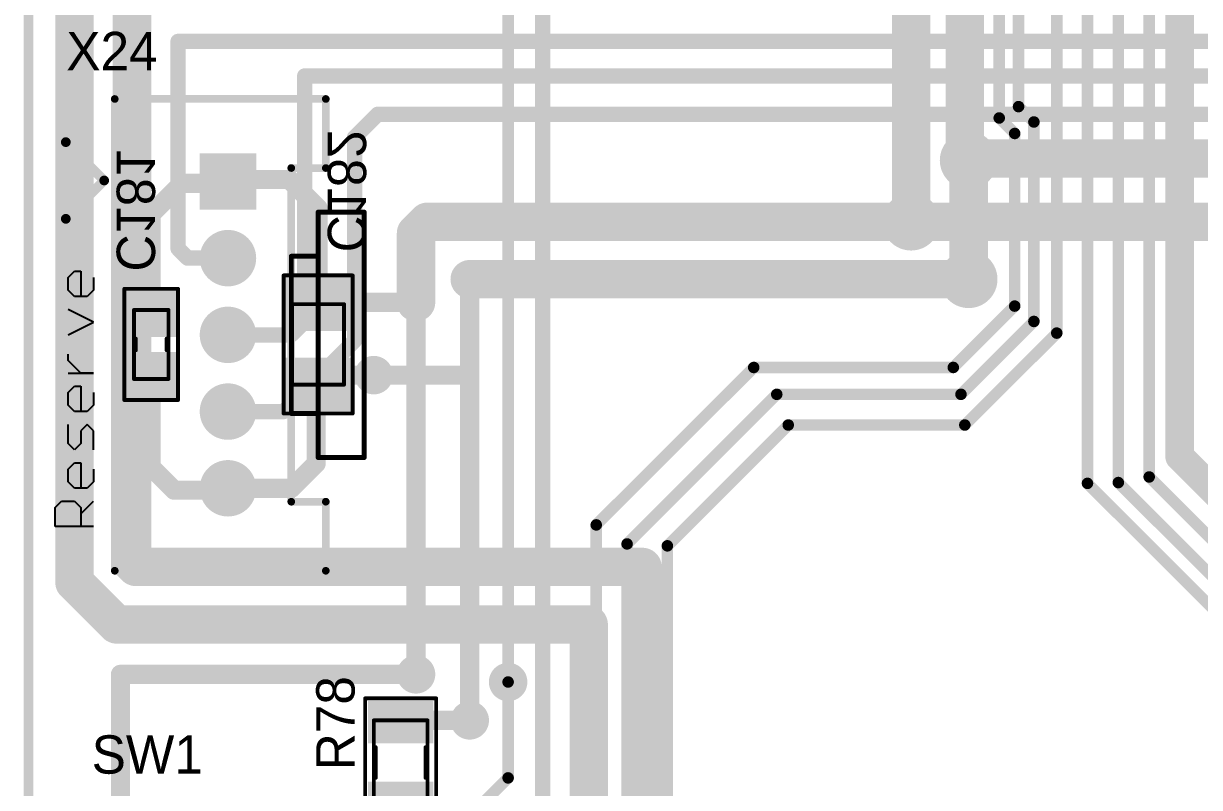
# Model space of a CAD drawing. Header units: millimetres. Extents: x 29 to 180, y 30 to 200.
# Drawn here: x 29.87 to 60.51, y 109.85 to 129.77 of the extents above; entities that cross this region are included whole.
import ezdxf

# ---------------------------------------------------------------- set-up
doc = ezdxf.new("R2010")
doc.units = ezdxf.units.MM
for name, color, linetype in [('BottomLayer', 5, 'Continuous'), ('BottomOverlay', 54, 'Continuous'), ('BottomPaste', 16, 'Continuous'), ('BottomSolder', 6, 'Continuous'), ('Mechanical1', 6, 'Continuous'), ('Mechanical13', 56, 'Continuous'), ('Mechanical15', 56, 'Continuous'), ('MultiLayer', 9, 'Continuous'), ('PadHoleLayer', 156, 'Continuous'), ('TopLayer', 1, 'Continuous'), ('TopOverlay', 2, 'Continuous'), ('TopPaste', 8, 'Continuous'), ('TopSolder', 216, 'Continuous'), ('ViaHoleLayer', 16, 'Continuous')]:
    doc.layers.add(name, color=color, linetype=linetype)

# ---------------------------------------------------------------- blocks, each defined once
blk = doc.blocks.new('SMD_C_0603_B_371')
at = {"layer": 'BottomLayer'}
for points in [[(-1.29999994, 0.5499989), (-1.29999994, -0.5499989), (-0.30000194, 0.5499989), (-0.30000194, -0.5499989)], [(0.2999994, 0.5499989), (0.2999994, -0.5499989), (1.2999974, 0.5499989), (1.2999974, -0.5499989)]]:
    blk.add_solid(points, dxfattribs=at)
at = {"layer": 'BottomOverlay', "const_width": 0.0999998}
for points in [[(-1.44999964, -0.7000011399999999), (-1.44999964, 0.7000011399999999)], [(1.44999964, 0.7000011399999999), (-1.44999964, 0.7000011399999999)], [(1.44999964, -0.7000011399999999), (1.44999964, 0.7000011399999999)], [(0.1499997, 0.40000174), (-0.1499997, 0.40000174)], [(0.1499997, -0.3999992), (-0.1499997, -0.3999992)], [(1.44999964, -0.7000011399999999), (-1.44999964, -0.7000011399999999)]]:
    blk.add_lwpolyline(points, dxfattribs=at)
at = {"layer": 'BottomOverlay', "const_width": 0.0499999}
for points in [[(-1.47499832, 0.7000011399999999, 1), (-1.42500096, 0.7000011399999999, 1)], [(-1.47499832, 0.7000011399999999, 1), (-1.42500096, 0.7000011399999999, 1)], [(1.42500096, 0.7000011399999999, 1), (1.47499832, 0.7000011399999999, 1)], [(1.42500096, 0.7000011399999999, 1), (1.47499832, 0.7000011399999999, 1)], [(-0.17499838, 0.40000174, 1), (-0.12500102, 0.40000174, 1)], [(0.12500102, 0.40000174, 1), (0.17499838, 0.40000174, 1)], [(-0.17499838, -0.3999992, 1), (-0.12500102, -0.3999992, 1)], [(0.12500102, -0.3999992, 1), (0.17499838, -0.3999992, 1)], [(-1.47499832, -0.7000011399999999, 1), (-1.42500096, -0.7000011399999999, 1)], [(-1.47499832, -0.7000011399999999, 1), (-1.42500096, -0.7000011399999999, 1)], [(1.42500096, -0.7000011399999999, 1), (1.47499832, -0.7000011399999999, 1)], [(1.42500096, -0.7000011399999999, 1), (1.47499832, -0.7000011399999999, 1)]]:
    blk.add_lwpolyline(points, format="xyb", close=True, dxfattribs=at)
at = {"layer": 'BottomPaste'}
for points in [[(-1.29999994, 0.5499989), (-1.29999994, -0.5499989), (-0.30000194, 0.5499989), (-0.30000194, -0.5499989)], [(0.2999994, 0.5499989), (0.2999994, -0.5499989), (1.2999974, 0.5499989), (1.2999974, -0.5499989)]]:
    blk.add_solid(points, dxfattribs=at)
at = {"layer": 'BottomSolder'}
for points in [[(-1.40159994, 0.6515989), (-1.40159994, -0.6515989), (-0.19840194, 0.6515989), (-0.19840194, -0.6515989)], [(0.1983994, 0.6515989), (0.1983994, -0.6515989), (1.4015974, 0.6515989), (1.4015974, -0.6515989)]]:
    blk.add_solid(points, dxfattribs=at)
at = {"layer": 'Mechanical13', "const_width": 0.0999998}
for points in [[(-0.90000074, -0.4499991), (-0.90000074, 0.45000164)], [(0.8999982, 0.45000164), (-0.90000074, 0.45000164)], [(0.8999982, -0.4499991), (0.8999982, 0.45000164)], [(0.8999982, -0.4499991), (-0.90000074, -0.4499991)]]:
    blk.add_lwpolyline(points, dxfattribs=at)
at = {"layer": 'Mechanical13', "const_width": 0.0499999}
for points in [[(-0.9249994199999999, 0.45000164, 1), (-0.8750020599999999, 0.45000164, 1)], [(-0.9249994199999999, 0.45000164, 1), (-0.8750020599999999, 0.45000164, 1)], [(0.8749995199999999, 0.45000164, 1), (0.9249968799999999, 0.45000164, 1)], [(0.8749995199999999, 0.45000164, 1), (0.9249968799999999, 0.45000164, 1)], [(-0.9249994199999999, -0.4499991, 1), (-0.8750020599999999, -0.4499991, 1)], [(-0.9249994199999999, -0.4499991, 1), (-0.8750020599999999, -0.4499991, 1)], [(0.8749995199999999, -0.4499991, 1), (0.9249968799999999, -0.4499991, 1)], [(0.8749995199999999, -0.4499991, 1), (0.9249968799999999, -0.4499991, 1)]]:
    blk.add_lwpolyline(points, format="xyb", close=True, dxfattribs=at)
at = {"layer": 'Mechanical15', "const_width": 0.0499999}
for points in [[(-1.47500086, -0.7000011399999999), (-1.47500086, 0.7000011399999999)], [(1.44999964, 0.7000011399999999), (-1.47500086, 0.7000011399999999)], [(1.44999964, -0.7000011399999999), (1.44999964, 0.7000011399999999)], [(1.44999964, -0.7000011399999999), (-1.47500086, -0.7000011399999999)]]:
    blk.add_lwpolyline(points, dxfattribs=at)
at = {"layer": 'Mechanical15', "const_width": 0.02499868}
for points in [[(-1.4875002, 0.7000011399999999, 1), (-1.46250152, 0.7000011399999999, 1)], [(-1.4875002, 0.7000011399999999, 1), (-1.46250152, 0.7000011399999999, 1)], [(1.4375003, 0.7000011399999999, 1), (1.46249898, 0.7000011399999999, 1)], [(1.4375003, 0.7000011399999999, 1), (1.46249898, 0.7000011399999999, 1)], [(-1.4875002, -0.7000011399999999, 1), (-1.46250152, -0.7000011399999999, 1)], [(-1.4875002, -0.7000011399999999, 1), (-1.46250152, -0.7000011399999999, 1)], [(1.4375003, -0.7000011399999999, 1), (1.46249898, -0.7000011399999999, 1)], [(1.4375003, -0.7000011399999999, 1), (1.46249898, -0.7000011399999999, 1)]]:
    blk.add_lwpolyline(points, format="xyb", close=True, dxfattribs=at)
blk = doc.blocks.new('SMD_C_0805_B_372')
at = {"layer": 'BottomLayer'}
for points in [[(-1.64999924, 0.7499985), (-1.64999924, -0.7499985), (-0.45000164, 0.7499985), (-0.45000164, -0.7499985)], [(0.45000164, 0.7499985), (0.45000164, -0.7499985), (1.64999924, 0.7499985), (1.64999924, -0.7499985)]]:
    blk.add_solid(points, dxfattribs=at)
at = {"layer": 'BottomOverlay', "const_width": 0.0999998}
for points in [[(-1.79999894, -0.90000074), (-1.79999894, 0.90000074)], [(1.79999894, 0.90000074), (-1.79999894, 0.90000074)], [(1.79999894, -0.90000074), (1.79999894, 0.90000074)], [(0.3499993, 0.67499992), (-0.3499993, 0.67499992)], [(1.79999894, -0.90000074), (-1.79999894, -0.90000074)], [(0.3499993, -0.67499992), (-0.3499993, -0.67499992)]]:
    blk.add_lwpolyline(points, dxfattribs=at)
at = {"layer": 'BottomOverlay', "const_width": 0.0499999}
for points in [[(-1.82499762, 0.90000074, 1), (-1.77500026, 0.90000074, 1)], [(-1.82499762, 0.90000074, 1), (-1.77500026, 0.90000074, 1)], [(1.77500026, 0.90000074, 1), (1.82499762, 0.90000074, 1)], [(1.77500026, 0.90000074, 1), (1.82499762, 0.90000074, 1)], [(-0.37499798, 0.67499992, 1), (-0.32500062, 0.67499992, 1)], [(0.32500062, 0.67499992, 1), (0.37499798, 0.67499992, 1)], [(-1.82499762, -0.90000074, 1), (-1.77500026, -0.90000074, 1)], [(-1.82499762, -0.90000074, 1), (-1.77500026, -0.90000074, 1)], [(-0.37499798, -0.67499992, 1), (-0.32500062, -0.67499992, 1)], [(0.32500062, -0.67499992, 1), (0.37499798, -0.67499992, 1)], [(1.77500026, -0.90000074, 1), (1.82499762, -0.90000074, 1)], [(1.77500026, -0.90000074, 1), (1.82499762, -0.90000074, 1)]]:
    blk.add_lwpolyline(points, format="xyb", close=True, dxfattribs=at)
at = {"layer": 'BottomPaste'}
for points in [[(-1.64999924, 0.7499985), (-1.64999924, -0.7499985), (-0.45000164, 0.7499985), (-0.45000164, -0.7499985)], [(0.45000164, 0.7499985), (0.45000164, -0.7499985), (1.64999924, 0.7499985), (1.64999924, -0.7499985)]]:
    blk.add_solid(points, dxfattribs=at)
at = {"layer": 'BottomSolder'}
for points in [[(-1.75159924, 0.8515984999999999), (-1.75159924, -0.8515984999999999), (-0.34840164, 0.8515984999999999), (-0.34840164, -0.8515984999999999)], [(0.34840164, 0.8515984999999999), (0.34840164, -0.8515984999999999), (1.75159924, 0.8515984999999999), (1.75159924, -0.8515984999999999)]]:
    blk.add_solid(points, dxfattribs=at)
at = {"layer": 'Mechanical13', "const_width": 0.0999998}
for points in [[(1.05000044, 0.67499992), (-1.05000044, 0.67499992)], [(-1.05000044, -0.67499992), (-1.05000044, 0.67499992)], [(1.05000044, -0.67499992), (1.05000044, 0.67499992)], [(1.05000044, -0.67499992), (-1.05000044, -0.67499992)]]:
    blk.add_lwpolyline(points, dxfattribs=at)
at = {"layer": 'Mechanical13', "const_width": 0.0499999}
for points in [[(-1.07499912, 0.67499992, 1), (-1.02500176, 0.67499992, 1)], [(-1.07499912, 0.67499992, 1), (-1.02500176, 0.67499992, 1)], [(1.02500176, 0.67499992, 1), (1.07499912, 0.67499992, 1)], [(1.02500176, 0.67499992, 1), (1.07499912, 0.67499992, 1)], [(-1.07499912, -0.67499992, 1), (-1.02500176, -0.67499992, 1)], [(-1.07499912, -0.67499992, 1), (-1.02500176, -0.67499992, 1)], [(1.02500176, -0.67499992, 1), (1.07499912, -0.67499992, 1)], [(1.02500176, -0.67499992, 1), (1.07499912, -0.67499992, 1)]]:
    blk.add_lwpolyline(points, format="xyb", close=True, dxfattribs=at)
at = {"layer": 'Mechanical15', "const_width": 0.0499999}
for points in [[(1.82500016, 0.90000074), (-1.79999894, 0.90000074)], [(-1.79999894, -0.90000074), (-1.79999894, 0.90000074)], [(1.82500016, -0.90000074), (1.82500016, 0.90000074)], [(1.82500016, -0.90000074), (-1.79999894, -0.90000074)]]:
    blk.add_lwpolyline(points, dxfattribs=at)
at = {"layer": 'Mechanical15', "const_width": 0.02499868}
for points in [[(-1.81249828, 0.90000074, 1), (-1.7874996, 0.90000074, 1)], [(-1.81249828, 0.90000074, 1), (-1.7874996, 0.90000074, 1)], [(1.81250082, 0.90000074, 1), (1.8374995, 0.90000074, 1)], [(1.81250082, 0.90000074, 1), (1.8374995, 0.90000074, 1)], [(-1.81249828, -0.90000074, 1), (-1.7874996, -0.90000074, 1)], [(-1.81249828, -0.90000074, 1), (-1.7874996, -0.90000074, 1)], [(1.81250082, -0.90000074, 1), (1.8374995, -0.90000074, 1)], [(1.81250082, -0.90000074, 1), (1.8374995, -0.90000074, 1)]]:
    blk.add_lwpolyline(points, format="xyb", close=True, dxfattribs=at)
blk = doc.blocks.new('SMD_R_0805_487')
at = {"layer": 'Mechanical13', "const_width": 0.0999998}
for points in [[(1.10000034, 0.7000011399999999), (-1.10000034, 0.7000011399999999)], [(-1.10000034, -0.6999985999999999), (-1.10000034, 0.7000011399999999)], [(1.10000034, -0.6999985999999999), (1.10000034, 0.7000011399999999)], [(1.10000034, -0.6999985999999999), (-1.10000034, -0.6999985999999999)]]:
    blk.add_lwpolyline(points, dxfattribs=at)
at = {"layer": 'Mechanical13', "const_width": 0.0499999}
for points in [[(-1.12499902, 0.7000011399999999, 1), (-1.07500166, 0.7000011399999999, 1)], [(-1.12499902, 0.7000011399999999, 1), (-1.07500166, 0.7000011399999999, 1)], [(1.07500166, 0.7000011399999999, 1), (1.12499902, 0.7000011399999999, 1)], [(1.07500166, 0.7000011399999999, 1), (1.12499902, 0.7000011399999999, 1)], [(-1.12499902, -0.6999985999999999, 1), (-1.07500166, -0.6999985999999999, 1)], [(-1.12499902, -0.6999985999999999, 1), (-1.07500166, -0.6999985999999999, 1)], [(1.07500166, -0.6999985999999999, 1), (1.12499902, -0.6999985999999999, 1)], [(1.07500166, -0.6999985999999999, 1), (1.12499902, -0.6999985999999999, 1)]]:
    blk.add_lwpolyline(points, format="xyb", close=True, dxfattribs=at)
at = {"layer": 'Mechanical15', "const_width": 0.0499999}
for points in [[(1.67500046, 0.9249994199999999), (-1.67500046, 0.9249994199999999)], [(-1.67500046, -0.9249994199999999), (-1.67500046, 0.9249994199999999)], [(1.67500046, -0.9249994199999999), (1.67500046, 0.9249994199999999)], [(1.67500046, -0.9249994199999999), (-1.67500046, -0.9249994199999999)]]:
    blk.add_lwpolyline(points, dxfattribs=at)
at = {"layer": 'Mechanical15', "const_width": 0.02499868}
for points in [[(-1.6874998, 0.9249994199999999, 1), (-1.66250112, 0.9249994199999999, 1)], [(-1.6874998, 0.9249994199999999, 1), (-1.66250112, 0.9249994199999999, 1)], [(1.66250112, 0.9249994199999999, 1), (1.6874998, 0.9249994199999999, 1)], [(1.66250112, 0.9249994199999999, 1), (1.6874998, 0.9249994199999999, 1)], [(-1.6874998, -0.9249994199999999, 1), (-1.66250112, -0.9249994199999999, 1)], [(-1.6874998, -0.9249994199999999, 1), (-1.66250112, -0.9249994199999999, 1)], [(1.66250112, -0.9249994199999999, 1), (1.6874998, -0.9249994199999999, 1)], [(1.66250112, -0.9249994199999999, 1), (1.6874998, -0.9249994199999999, 1)]]:
    blk.add_lwpolyline(points, format="xyb", close=True, dxfattribs=at)
at = {"layer": 'TopLayer'}
for points in [[(-0.6000013399999999, -0.7499985), (-0.6000013399999999, 0.7499985), (-1.49999954, -0.7499985), (-1.49999954, 0.7499985)], [(1.49999954, -0.7499985), (1.49999954, 0.7499985), (0.6000013399999999, -0.7499985), (0.6000013399999999, 0.7499985)]]:
    blk.add_solid(points, dxfattribs=at)
at = {"layer": 'TopOverlay', "const_width": 0.0999998}
for points in [[(-1.67500046, -0.9249994199999999), (-1.67500046, 0.9249994199999999)], [(1.67500046, 0.9249994199999999), (-1.67500046, 0.9249994199999999)], [(1.67500046, -0.9249994199999999), (1.67500046, 0.9249994199999999)], [(0.3999992, 0.6500012399999999), (-0.3999992, 0.6500012399999999)], [(0.3999992, -0.6499986999999999), (-0.3999992, -0.6499986999999999)], [(1.67500046, -0.9249994199999999), (-1.67500046, -0.9249994199999999)]]:
    blk.add_lwpolyline(points, dxfattribs=at)
at = {"layer": 'TopOverlay', "const_width": 0.0499999}
for points in [[(-1.69999914, 0.9249994199999999, 1), (-1.65000178, 0.9249994199999999, 1)], [(-1.69999914, 0.9249994199999999, 1), (-1.65000178, 0.9249994199999999, 1)], [(1.65000178, 0.9249994199999999, 1), (1.69999914, 0.9249994199999999, 1)], [(1.65000178, 0.9249994199999999, 1), (1.69999914, 0.9249994199999999, 1)], [(-0.42499788, 0.6500012399999999, 1), (-0.37500052, 0.6500012399999999, 1)], [(0.37500052, 0.6500012399999999, 1), (0.42499788, 0.6500012399999999, 1)], [(-0.42499788, -0.6499986999999999, 1), (-0.37500052, -0.6499986999999999, 1)], [(0.37500052, -0.6499986999999999, 1), (0.42499788, -0.6499986999999999, 1)], [(-1.69999914, -0.9249994199999999, 1), (-1.65000178, -0.9249994199999999, 1)], [(-1.69999914, -0.9249994199999999, 1), (-1.65000178, -0.9249994199999999, 1)], [(1.65000178, -0.9249994199999999, 1), (1.69999914, -0.9249994199999999, 1)], [(1.65000178, -0.9249994199999999, 1), (1.69999914, -0.9249994199999999, 1)]]:
    blk.add_lwpolyline(points, format="xyb", close=True, dxfattribs=at)
at = {"layer": 'TopPaste'}
for points in [[(-0.6000013399999999, -0.7499985), (-0.6000013399999999, 0.7499985), (-1.49999954, -0.7499985), (-1.49999954, 0.7499985)], [(1.49999954, -0.7499985), (1.49999954, 0.7499985), (0.6000013399999999, -0.7499985), (0.6000013399999999, 0.7499985)]]:
    blk.add_solid(points, dxfattribs=at)
at = {"layer": 'TopSolder'}
for points in [[(-0.49840134, -0.8515984999999999), (-0.49840134, 0.8515984999999999), (-1.60159954, -0.8515984999999999), (-1.60159954, 0.8515984999999999)], [(1.60159954, -0.8515984999999999), (1.60159954, 0.8515984999999999), (0.49840134, -0.8515984999999999), (0.49840134, 0.8515984999999999)]]:
    blk.add_solid(points, dxfattribs=at)
blk = doc.blocks.new('35362_0550_597')
at = {"layer": 'BottomLayer', "const_width": 0.6095999999999999}
for points in [[(-8.30453, 0, 1), (-7.694929999999999, 0, 1)], [(-6.30470418, 0, 1), (-5.69510418, 0, 1)], [(-4.30445418, 0, 1), (-3.69485418, 0, 1)], [(-2.30462582, 0, 1), (-1.69502582, 0, 1)]]:
    blk.add_lwpolyline(points, format="xyb", close=True, dxfattribs=at)
at = {"layer": 'BottomLayer'}
blk.add_solid([(-0.6095999999999999, -0.6095999999999999), (0.6095999999999999, -0.6095999999999999), (-0.6095999999999999, 0.6095999999999999), (0.6095999999999999, 0.6095999999999999)], dxfattribs=at)
at = {"layer": 'BottomSolder', "const_width": 0.7357516399999999}
for points in [[(-8.36760582, 0, 1), (-7.631854179999999, 0, 1)], [(-6.36778, 0, 1), (-5.63202836, 0, 1)], [(-4.367529999999999, 0, 1), (-3.63177836, 0, 1)], [(-2.36770164, 0, 1), (-1.63195, 0, 1)]]:
    blk.add_lwpolyline(points, format="xyb", close=True, dxfattribs=at)
at = {"layer": 'BottomSolder'}
blk.add_solid([(-0.7357516399999999, -0.7357516399999999), (0.7357516399999999, -0.7357516399999999), (-0.7357516399999999, 0.7357516399999999), (0.7357516399999999, 0.7357516399999999)], dxfattribs=at)
at = {"layer": 'PadHoleLayer', "const_width": 0.4064}
for points in [[(-8.20293, 0, 1), (-7.79653, 0, 1)], [(-6.20310418, 0, 1), (-5.79670418, 0, 1)], [(-4.20285418, 0, 1), (-3.79645418, 0, 1)], [(-2.20302582, 0, 1), (-1.79662582, 0, 1)], [(-0.2032, 0, 1), (0.2032, 0, 1)]]:
    blk.add_lwpolyline(points, format="xyb", close=True, dxfattribs=at)
at = {"layer": 'TopLayer', "const_width": 0.6095999999999999}
for points in [[(-8.30453, 0, 1), (-7.694929999999999, 0, 1)], [(-6.30470418, 0, 1), (-5.69510418, 0, 1)], [(-4.30445418, 0, 1), (-3.69485418, 0, 1)], [(-2.30462582, 0, 1), (-1.69502582, 0, 1)]]:
    blk.add_lwpolyline(points, format="xyb", close=True, dxfattribs=at)
at = {"layer": 'TopLayer'}
blk.add_solid([(-0.6095999999999999, -0.6095999999999999), (0.6095999999999999, -0.6095999999999999), (-0.6095999999999999, 0.6095999999999999), (0.6095999999999999, 0.6095999999999999)], dxfattribs=at)
at = {"layer": 'TopOverlay'}
for points, const_width in [([(-0.9750044, 4.22500044), (1.02499668, 4.22500044)], 0.254), ([(-0.9750044, 4.22500044), (0.02499614, 3.2249999)], 0.254), ([(1.02499668, 4.22500044), (0.02499614, 3.2249999)], 0.254), ([(-10.14984, 2.94978582), (-10.14984, -2.54973582)], 0.19981418), ([(-10.14984, 2.94978582), (2.14968582, 2.94978582)], 0.19981418), ([(2.14968582, 2.94978582), (2.14968582, -2.54973582)], 0.19981418), ([(-8.34982582, -1.64973), (0.34967418, -1.64973)], 0.19981418), ([(-8.34982582, -1.64973), (-8.34982582, -2.54973582)], 0.19981418), ([(-6.049855819999999, -1.64973), (-1.94987418, -1.64973)], 0.127), ([(-6.049855819999999, -1.64973), (-6.049855819999999, -2.34992418)], 0.127), ([(-1.94987418, -1.64973), (-1.94987418, -2.34992418)], 0.127), ([(0.34967418, -1.64973), (0.34967418, -2.54973582)], 0.19981418), ([(-10.14984, -2.54973582), (-8.34982582, -2.54973582)], 0.19981418), ([(-7.19963, -2.34992418), (-7.19963, -3.54965)], 0.127), ([(-7.19963, -2.34992418), (-0.7996758199999999, -2.34992418)], 0.127), ([(-6.049855819999999, -2.34992418), (-1.94987418, -2.34992418)], 0.127), ([(-0.7996758199999999, -2.34992418), (-0.7996758199999999, -3.54965)], 0.127), ([(0.34967418, -2.54973582), (2.14968582, -2.54973582)], 0.19981418), ([(-7.19963, -3.54965), (-0.7996758199999999, -3.54965)], 0.127)]:
    blk.add_lwpolyline(points, dxfattribs=dict(at, const_width=const_width))
for points, const_width in [([(-1.0385044, 4.22500044, 1), (-0.9115044, 4.22500044, 1)], 0.127), ([(-1.0385044, 4.22500044, 1), (-0.9115044, 4.22500044, 1)], 0.127), ([(0.96149668, 4.22500044, 1), (1.08849668, 4.22500044, 1)], 0.127), ([(0.96149668, 4.22500044, 1), (1.08849668, 4.22500044, 1)], 0.127), ([(-0.03850386, 3.2249999, 1), (0.08849614, 3.2249999, 1)], 0.127), ([(-0.03850386, 3.2249999, 1), (0.08849614, 3.2249999, 1)], 0.127), ([(-10.19979418, 2.94978582, 1), (-10.09988582, 2.94978582, 1)], 0.09990581999999999), ([(-10.19979418, 2.94978582, 1), (-10.09988582, 2.94978582, 1)], 0.09990581999999999), ([(2.09973164, 2.94978582, 1), (2.19964, 2.94978582, 1)], 0.09990581999999999), ([(2.09973164, 2.94978582, 1), (2.19964, 2.94978582, 1)], 0.09990581999999999), ([(-8.39978, -1.64973, 1), (-8.29987164, -1.64973, 1)], 0.09990581999999999), ([(-8.39978, -1.64973, 1), (-8.29987164, -1.64973, 1)], 0.09990581999999999), ([(-6.08160582, -1.64973, 1), (-6.01810582, -1.64973, 1)], 0.0635), ([(-6.08160582, -1.64973, 1), (-6.01810582, -1.64973, 1)], 0.0635), ([(-1.98162418, -1.64973, 1), (-1.91812418, -1.64973, 1)], 0.0635), ([(-1.98162418, -1.64973, 1), (-1.91812418, -1.64973, 1)], 0.0635), ([(0.29972, -1.64973, 1), (0.39962836, -1.64973, 1)], 0.09990581999999999), ([(0.29972, -1.64973, 1), (0.39962836, -1.64973, 1)], 0.09990581999999999), ([(-10.19979418, -2.54973582, 1), (-10.09988582, -2.54973582, 1)], 0.09990581999999999), ([(-10.19979418, -2.54973582, 1), (-10.09988582, -2.54973582, 1)], 0.09990581999999999), ([(-8.39978, -2.54973582, 1), (-8.29987164, -2.54973582, 1)], 0.09990581999999999), ([(-8.39978, -2.54973582, 1), (-8.29987164, -2.54973582, 1)], 0.09990581999999999), ([(-7.23138, -2.34992418, 1), (-7.167879999999999, -2.34992418, 1)], 0.0635), ([(-7.23138, -2.34992418, 1), (-7.167879999999999, -2.34992418, 1)], 0.0635), ([(-6.08160582, -2.34992418, 1), (-6.01810582, -2.34992418, 1)], 0.0635), ([(-6.08160582, -2.34992418, 1), (-6.01810582, -2.34992418, 1)], 0.0635), ([(-1.98162418, -2.34992418, 1), (-1.91812418, -2.34992418, 1)], 0.0635), ([(-1.98162418, -2.34992418, 1), (-1.91812418, -2.34992418, 1)], 0.0635), ([(-0.83142582, -2.34992418, 1), (-0.76792582, -2.34992418, 1)], 0.0635), ([(-0.83142582, -2.34992418, 1), (-0.76792582, -2.34992418, 1)], 0.0635), ([(0.29972, -2.54973582, 1), (0.39962836, -2.54973582, 1)], 0.09990581999999999), ([(0.29972, -2.54973582, 1), (0.39962836, -2.54973582, 1)], 0.09990581999999999), ([(2.09973164, -2.54973582, 1), (2.19964, -2.54973582, 1)], 0.09990581999999999), ([(2.09973164, -2.54973582, 1), (2.19964, -2.54973582, 1)], 0.09990581999999999), ([(-7.23138, -3.54965, 1), (-7.167879999999999, -3.54965, 1)], 0.0635), ([(-7.23138, -3.54965, 1), (-7.167879999999999, -3.54965, 1)], 0.0635), ([(-0.83142582, -3.54965, 1), (-0.76792582, -3.54965, 1)], 0.0635), ([(-0.83142582, -3.54965, 1), (-0.76792582, -3.54965, 1)], 0.0635)]:
    blk.add_lwpolyline(points, format="xyb", close=True, dxfattribs=dict(at, const_width=const_width))
at = {"layer": 'TopSolder', "const_width": 0.7357516399999999}
for points in [[(-8.36760582, 0, 1), (-7.631854179999999, 0, 1)], [(-6.36778, 0, 1), (-5.63202836, 0, 1)], [(-4.367529999999999, 0, 1), (-3.63177836, 0, 1)], [(-2.36770164, 0, 1), (-1.63195, 0, 1)]]:
    blk.add_lwpolyline(points, format="xyb", close=True, dxfattribs=at)
at = {"layer": 'TopSolder'}
blk.add_solid([(-0.7357516399999999, -0.7357516399999999), (0.7357516399999999, -0.7357516399999999), (-0.7357516399999999, 0.7357516399999999), (0.7357516399999999, 0.7357516399999999)], dxfattribs=at)

msp = doc.modelspace()

# ---------------------------------------------------------------- linework, layer by layer
at = {"layer": 'BottomLayer'}
for points, const_width in [([(55.29600066, 127.3039999), (55.29600066, 154.49600038)], 0.2999994), ([(55.80000016, 127.60000134), (55.80000016, 153.30000074)], 0.2999994), ([(60.00000192, 118.47500054), (60.00000192, 147.90000138)], 0.75000104), ([(59.20400148, 117.94600236), (59.20400148, 147.55897336)], 0.2999994), ([(56.79600019999999, 121.69599994), (56.79600019999999, 143.63302744)], 0.2999994), ([(57.59599859999999, 117.77900498), (57.59599859999999, 142.6330269)], 0.2999994), ([(58.40000003999999, 117.80000316), (58.40000003999999, 142.29999988)], 0.2999994), ([(42.50000136, 112.60000086), (42.50000136, 139.7)], 0.2999994), ([(53.00000068, 124.59999972), (53.00000068, 138.9000016)], 1.00000054), ([(43.40000209999999, 109.50000198), (43.40000209999999, 138.8000018)], 0.3999992), ([(54.40000042, 126.3000014), (54.40000042, 135.70000038)], 1.00000054), ([(55.80000016, 127.60000134), (56.19999936, 127.20000214)], 0.2999994), ([(55.29600066, 127.3039999), (55.70000036, 126.9000002)], 0.2999994), ([(56.19999936, 121.9999973), (56.19999936, 127.20000214)], 0.2999994), ([(55.70000036, 122.39999904), (55.70000036, 126.9000002)], 0.2999994), ([(54.40000042, 126.3000014), (54.50000022, 126.2000016)], 1.00000054), ([(54.50000022, 123.10000018), (54.50000022, 126.2000016)], 1.00000054), ([(35.10000092, 125.70000006), (36.8000026, 125.70000006)], 0.499999), ([(36.8000026, 125.70000006), (37.5499249, 124.95007776)], 0.499999), ([(33.19999964, 124.79999932), (34.00000058, 125.60000026)], 0.499999), ([(34.00000058, 125.60000026), (35.10000092, 125.60000026)], 0.499999), ([(33.19999964, 122.20000198), (33.19999964, 124.79999932)], 0.499999), ([(37.5499249, 122.45000148), (37.5499249, 124.95007776)], 0.499999), ([(41.50000082, 111.60000032), (41.50000082, 123.10000018)], 0.499999), ([(37.7000008, 122.60000118), (37.9000004, 122.40000158)], 0.499999), ([(37.9000004, 122.40000158), (38.0000002, 122.50000138)], 0.499999), ([(38.0000002, 122.50000138), (40.10000108, 122.50000138)], 0.499999), ([(40.10000108, 112.80000046), (40.10000108, 122.50000138)], 0.499999), ([(54.10000101999999, 120.7999997), (55.70000036, 122.39999904)], 0.2999994), ([(54.30000316, 120.1000011), (56.19999936, 121.9999973)], 0.2999994), ([(54.40000042, 119.30000016), (56.79600019999999, 121.69599994)], 0.2999994), ([(33.19999964, 118.20000236), (33.19999964, 120.60000264)], 0.499999), ([(37.600001, 120.3000007), (37.9000004, 120.6000001)], 0.499999), ([(37.9000004, 120.6000001), (39.00000074, 120.6000001)], 0.499999), ([(44.7959988, 116.69599724), (48.90000126, 120.7999997)], 0.2999994), ([(48.90000126, 120.7999997), (54.10000101999999, 120.7999997)], 0.2999994), ([(37.5000012, 118.29999962), (37.5000012, 120.3000007)], 0.499999), ([(45.60000024, 116.19999874), (49.50000259999999, 120.1000011)], 0.2999994), ([(49.50000259999999, 120.1000011), (54.30000316, 120.1000011)], 0.2999994), ([(46.65000068, 116.15000138), (49.79999946, 119.30000016)], 0.2999994), ([(49.79999946, 119.30000016), (54.40000042, 119.30000016)], 0.2999994), ([(60.00000192, 118.47500054), (72.97500264, 105.49999982)], 0.75000104), ([(33.19999964, 118.20000236), (33.80000098, 117.60000102)], 0.499999), ([(36.85017776, 117.65017618), (37.5000012, 118.29999962)], 0.499999), ([(59.20400148, 117.94600236), (72.00000078, 105.15000306)], 0.2999994), ([(33.80000098, 117.60000102), (35.20000072, 117.60000102)], 0.499999), ([(35.20000072, 117.65017618), (36.85017776, 117.65017618)], 0.499999), ([(57.59599859999999, 117.77900498), (70.70000084, 104.67500274)], 0.2999994), ([(58.40000003999999, 117.80000316), (71.40000198, 104.80000122)], 0.2999994), ([(44.7959988, 86.8040047), (44.7959988, 116.69599724)], 0.2999994), ([(45.60000024, 90.50000188), (45.60000024, 116.19999874)], 0.2999994), ([(46.65000068, 89.97500165999999), (46.65000068, 116.15000138)], 0.2999994)]:
    msp.add_lwpolyline(points, dxfattribs=dict(at, const_width=const_width))
for points, const_width in [([(55.72500158, 127.60000134, 1), (55.87499874, 127.60000134, 1)], 0.1499997), ([(55.72500158, 127.60000134, 1), (55.87499874, 127.60000134, 1)], 0.1499997), ([(55.22100208, 127.3039999, 1), (55.37099924, 127.3039999, 1)], 0.1499997), ([(55.22100208, 127.3039999, 1), (55.37099924, 127.3039999, 1)], 0.1499997), ([(56.12500077999999, 127.20000214, 1), (56.27499794, 127.20000214, 1)], 0.1499997), ([(56.12500077999999, 127.20000214, 1), (56.27499794, 127.20000214, 1)], 0.1499997), ([(55.62500178, 126.9000002, 1), (55.77499894, 126.9000002, 1)], 0.1499997), ([(55.62500178, 126.9000002, 1), (55.77499894, 126.9000002, 1)], 0.1499997), ([(54.1749996, 126.2000016, 1), (54.82500083999999, 126.2000016, 1)], 0.6499986999999999), ([(54.15000092, 126.3000014, 1), (54.64999992, 126.3000014, 1)], 0.499999), ([(54.15000092, 126.3000014, 1), (54.64999992, 126.3000014, 1)], 0.499999), ([(54.25000072, 126.2000016, 1), (54.74999972, 126.2000016, 1)], 0.499999), ([(54.25000072, 126.2000016, 1), (54.74999972, 126.2000016, 1)], 0.499999), ([(34.97500244, 125.70000006, 1), (35.2249994, 125.70000006, 1)], 0.2499995), ([(36.67500412, 125.70000006, 1), (36.92500108, 125.70000006, 1)], 0.2499995), ([(36.67500412, 125.70000006, 1), (36.92500108, 125.70000006, 1)], 0.2499995), ([(33.8750021, 125.60000026, 1), (34.12499906, 125.60000026, 1)], 0.2499995), ([(33.8750021, 125.60000026, 1), (34.12499906, 125.60000026, 1)], 0.2499995), ([(34.97500244, 125.60000026, 1), (35.2249994, 125.60000026, 1)], 0.2499995), ([(33.07500116, 124.79999932, 1), (33.32499812, 124.79999932, 1)], 0.2499995), ([(33.07500116, 124.79999932, 1), (33.32499812, 124.79999932, 1)], 0.2499995), ([(37.42492642, 124.95007776, 1), (37.67492338, 124.95007776, 1)], 0.2499995), ([(37.42492642, 124.95007776, 1), (37.67492338, 124.95007776, 1)], 0.2499995), ([(52.67500006, 124.59999972, 1), (53.3250013, 124.59999972, 1)], 0.6499986999999999), ([(52.75000118, 124.59999972, 1), (53.25000017999999, 124.59999972, 1)], 0.499999), ([(41.30000122, 123.10000018, 1), (41.70000041999999, 123.10000018, 1)], 0.3999992), ([(54.1749996, 123.10000018, 1), (54.82500083999999, 123.10000018, 1)], 0.6499986999999999), ([(54.25000072, 123.10000018, 1), (54.74999972, 123.10000018, 1)], 0.499999), ([(41.37500233999999, 123.10000018, 1), (41.6249993, 123.10000018, 1)], 0.2499995), ([(39.90000148, 122.50000138, 1), (40.30000068, 122.50000138, 1)], 0.3999992), ([(37.42492642, 122.45000148, 1), (37.67492338, 122.45000148, 1)], 0.2499995), ([(37.57500232, 122.60000118, 1), (37.82499928, 122.60000118, 1)], 0.2499995), ([(37.77500192, 122.40000158, 1), (38.02499888, 122.40000158, 1)], 0.2499995), ([(37.77500192, 122.40000158, 1), (38.02499888, 122.40000158, 1)], 0.2499995), ([(37.87500172, 122.50000138, 1), (38.12499868, 122.50000138, 1)], 0.2499995), ([(37.87500172, 122.50000138, 1), (38.12499868, 122.50000138, 1)], 0.2499995), ([(39.9750026, 122.50000138, 1), (40.22499956, 122.50000138, 1)], 0.2499995), ([(39.9750026, 122.50000138, 1), (40.22499956, 122.50000138, 1)], 0.2499995), ([(33.07500116, 122.20000198, 1), (33.32499812, 122.20000198, 1)], 0.2499995), ([(55.62500178, 122.39999904, 1), (55.77499894, 122.39999904, 1)], 0.1499997), ([(55.62500178, 122.39999904, 1), (55.77499894, 122.39999904, 1)], 0.1499997), ([(56.12500077999999, 121.9999973, 1), (56.27499794, 121.9999973, 1)], 0.1499997), ([(56.12500077999999, 121.9999973, 1), (56.27499794, 121.9999973, 1)], 0.1499997), ([(56.72100162, 121.69599994, 1), (56.87099877999999, 121.69599994, 1)], 0.1499997), ([(56.72100162, 121.69599994, 1), (56.87099877999999, 121.69599994, 1)], 0.1499997), ([(33.07500116, 120.60000264, 1), (33.32499812, 120.60000264, 1)], 0.2499995), ([(37.77500192, 120.6000001, 1), (38.02499888, 120.6000001, 1)], 0.2499995), ([(37.77500192, 120.6000001, 1), (38.02499888, 120.6000001, 1)], 0.2499995), ([(38.80000114, 120.6000001, 1), (39.20000034, 120.6000001, 1)], 0.3999992), ([(38.87500226, 120.6000001, 1), (39.12499922, 120.6000001, 1)], 0.2499995), ([(48.82500268, 120.7999997, 1), (48.97499984, 120.7999997, 1)], 0.1499997), ([(48.82500268, 120.7999997, 1), (48.97499984, 120.7999997, 1)], 0.1499997), ([(54.02500243999999, 120.7999997, 1), (54.1749996, 120.7999997, 1)], 0.1499997), ([(54.02500243999999, 120.7999997, 1), (54.1749996, 120.7999997, 1)], 0.1499997), ([(37.37500272, 120.3000007, 1), (37.62499967999999, 120.3000007, 1)], 0.2499995), ([(37.47500252, 120.3000007, 1), (37.72499948, 120.3000007, 1)], 0.2499995), ([(49.42500402, 120.1000011, 1), (49.57500117999999, 120.1000011, 1)], 0.1499997), ([(49.42500402, 120.1000011, 1), (49.57500117999999, 120.1000011, 1)], 0.1499997), ([(54.22500458, 120.1000011, 1), (54.37500173999999, 120.1000011, 1)], 0.1499997), ([(54.22500458, 120.1000011, 1), (54.37500173999999, 120.1000011, 1)], 0.1499997), ([(49.72500088, 119.30000016, 1), (49.87499803999999, 119.30000016, 1)], 0.1499997), ([(49.72500088, 119.30000016, 1), (49.87499803999999, 119.30000016, 1)], 0.1499997), ([(54.32500184, 119.30000016, 1), (54.474999, 119.30000016, 1)], 0.1499997), ([(54.32500184, 119.30000016, 1), (54.474999, 119.30000016, 1)], 0.1499997), ([(59.81250166, 118.47500054, 1), (60.18750218, 118.47500054, 1)], 0.37500052), ([(59.81250166, 118.47500054, 1), (60.18750218, 118.47500054, 1)], 0.37500052), ([(33.07500116, 118.20000236, 1), (33.32499812, 118.20000236, 1)], 0.2499995), ([(33.07500116, 118.20000236, 1), (33.32499812, 118.20000236, 1)], 0.2499995), ([(37.37500272, 118.29999962, 1), (37.62499967999999, 118.29999962, 1)], 0.2499995), ([(37.37500272, 118.29999962, 1), (37.62499967999999, 118.29999962, 1)], 0.2499995), ([(59.1290029, 117.94600236, 1), (59.27900005999999, 117.94600236, 1)], 0.1499997), ([(59.1290029, 117.94600236, 1), (59.27900005999999, 117.94600236, 1)], 0.1499997), ([(33.6750025, 117.60000102, 1), (33.92499946, 117.60000102, 1)], 0.2499995), ([(33.6750025, 117.60000102, 1), (33.92499946, 117.60000102, 1)], 0.2499995), ([(35.07500224, 117.65017618, 1), (35.3249992, 117.65017618, 1)], 0.2499995), ([(35.07500224, 117.60000102, 1), (35.3249992, 117.60000102, 1)], 0.2499995), ([(36.72517928, 117.65017618, 1), (36.97517624, 117.65017618, 1)], 0.2499995), ([(36.72517928, 117.65017618, 1), (36.97517624, 117.65017618, 1)], 0.2499995), ([(57.52100002, 117.77900498, 1), (57.67099717999999, 117.77900498, 1)], 0.1499997), ([(57.52100002, 117.77900498, 1), (57.67099717999999, 117.77900498, 1)], 0.1499997), ([(58.32500146, 117.80000316, 1), (58.47499861999999, 117.80000316, 1)], 0.1499997), ([(58.32500146, 117.80000316, 1), (58.47499861999999, 117.80000316, 1)], 0.1499997), ([(44.72100022, 116.69599724, 1), (44.87099738, 116.69599724, 1)], 0.1499997), ([(44.72100022, 116.69599724, 1), (44.87099738, 116.69599724, 1)], 0.1499997), ([(45.52500166, 116.19999874, 1), (45.67499882, 116.19999874, 1)], 0.1499997), ([(45.52500166, 116.19999874, 1), (45.67499882, 116.19999874, 1)], 0.1499997), ([(46.5750021, 116.15000138, 1), (46.72499926, 116.15000138, 1)], 0.1499997), ([(46.5750021, 116.15000138, 1), (46.72499926, 116.15000138, 1)], 0.1499997), ([(39.90000148, 112.80000046, 1), (40.30000068, 112.80000046, 1)], 0.3999992), ([(39.9750026, 112.80000046, 1), (40.22499956, 112.80000046, 1)], 0.2499995), ([(42.30000176, 112.60000086, 1), (42.70000096, 112.60000086, 1)], 0.3999992), ([(42.42500278, 112.60000086, 1), (42.57499994, 112.60000086, 1)], 0.1499997), ([(41.30000122, 111.60000032, 1), (41.70000041999999, 111.60000032, 1)], 0.3999992), ([(41.37500233999999, 111.60000032, 1), (41.6249993, 111.60000032, 1)], 0.2499995)]:
    msp.add_lwpolyline(points, format="xyb", close=True, dxfattribs=dict(at, const_width=const_width))
at = {"layer": 'BottomSolder'}
for points, const_width in [([(54.1241996, 126.2000016, 1), (54.87580084, 126.2000016, 1)], 0.7515987), ([(52.62420006, 124.59999972, 1), (53.3758013, 124.59999972, 1)], 0.7515987), ([(54.1241996, 123.10000018, 1), (54.87580084, 123.10000018, 1)], 0.7515987), ([(41.24920122, 123.10000018, 1), (41.75080042, 123.10000018, 1)], 0.5015992), ([(39.84920148, 122.50000138, 1), (40.35080068, 122.50000138, 1)], 0.5015992), ([(38.74920114, 120.6000001, 1), (39.25080034, 120.6000001, 1)], 0.5015992), ([(39.84920148, 112.80000046, 1), (40.35080068, 112.80000046, 1)], 0.5015992), ([(42.24920176, 112.60000086, 1), (42.75080096, 112.60000086, 1)], 0.5015992), ([(41.24920122, 111.60000032, 1), (41.75080042, 111.60000032, 1)], 0.5015992)]:
    msp.add_lwpolyline(points, format="xyb", close=True, dxfattribs=dict(at, const_width=const_width))
at = {"layer": 'Mechanical1', "const_width": 0.254}
msp.add_lwpolyline([(30.00000096, 30.00000096), (30.00000096, 200.00000132)], dxfattribs=at)
at = {"layer": 'MultiLayer'}
for points, const_width in [([(54.1749996, 126.2000016, 1), (54.82500083999999, 126.2000016, 1)], 0.6499986999999999), ([(52.67500006, 124.59999972, 1), (53.3250013, 124.59999972, 1)], 0.6499986999999999), ([(41.30000122, 123.10000018, 1), (41.70000041999999, 123.10000018, 1)], 0.3999992), ([(54.1749996, 123.10000018, 1), (54.82500083999999, 123.10000018, 1)], 0.6499986999999999), ([(39.90000148, 122.50000138, 1), (40.30000068, 122.50000138, 1)], 0.3999992), ([(38.80000114, 120.6000001, 1), (39.20000034, 120.6000001, 1)], 0.3999992), ([(39.90000148, 112.80000046, 1), (40.30000068, 112.80000046, 1)], 0.3999992), ([(42.30000176, 112.60000086, 1), (42.70000096, 112.60000086, 1)], 0.3999992), ([(41.30000122, 111.60000032, 1), (41.70000041999999, 111.60000032, 1)], 0.3999992)]:
    msp.add_lwpolyline(points, format="xyb", close=True, dxfattribs=dict(at, const_width=const_width))
at = {"layer": 'TopLayer'}
for points, const_width in [([(31.2000011, 115.20000074), (31.2000011, 180.20000028)], 1.00000054), ([(32.70000064, 115.70000228), (32.70000064, 164.0000022)], 1.00000054), ([(33.90000078, 129.30000048), (67.50000216, 129.30000048)], 0.3999992), ([(33.90000078, 123.90000112), (33.90000078, 129.30000048)], 0.3999992), ([(37.2000018, 122.00000238), (37.2000018, 128.39999974)], 0.3999992), ([(37.2000018, 128.39999974), (68.50000016, 128.39999974)], 0.3999992), ([(38.50000173999999, 126.8000004), (39.10000308, 127.40000174)], 0.3999992), ([(39.10000308, 127.40000174), (69.5000007, 127.40000174)], 0.3999992), ([(38.50000173999999, 121.50000338), (38.50000173999999, 126.8000004)], 0.3999992), ([(54.50000022, 126.2000016), (54.54599708, 126.24599846)], 1.00000054), ([(54.54599708, 126.24599846), (73.83956022, 126.24599846)], 1.00000054), ([(40.10000108, 124.30000032), (40.40000048, 124.59999972)], 1.00000054), ([(40.40000048, 124.59999972), (53.00000068, 124.59999972)], 1.00000054), ([(53.00000068, 124.59999972), (73.30000072, 124.59999972)], 1.00000054), ([(40.10000108, 122.50000138), (40.10000108, 124.30000032)], 1.00000054), ([(33.90000078, 123.90000112), (34.14992154, 123.65008036)], 0.3999992), ([(34.14992154, 123.65008036), (35.20000072, 123.65008036)], 0.3999992), ([(41.50000082, 123.10000018), (54.50000022, 123.10000018)], 1.00000054), ([(41.50000082, 120.6000001), (41.50000082, 123.10000018)], 0.499999), ([(36.85025142, 121.650252), (37.2000018, 122.00000238)], 0.3999992), ([(35.20000072, 121.650252), (36.85025142, 121.650252)], 0.3999992), ([(36.65000036, 119.650002), (38.50000173999999, 121.50000338)], 0.3999992), ([(39.00000074, 120.6000001), (41.50000082, 120.6000001)], 0.499999), ([(35.20000072, 119.650002), (36.65000036, 119.650002)], 0.3999992), ([(32.70000064, 115.70000228), (32.80000298, 115.59999994)], 1.00000054), ([(32.80000298, 115.59999994), (46.00000198, 115.59999994)], 1.00000054), ([(46.00400248, 99.19600176), (46.00400248, 115.59599944)], 1.00000054), ([(31.2000011, 115.20000074), (32.30000144, 114.1000004)], 1.00000054), ([(32.30000144, 114.1000004), (44.5999997, 114.1000004)], 1.00000054), ([(44.59997176, 114.09997246), (44.5999997, 114.1000004)], 1.00000054), ([(44.59997176, 114.09983276), (44.59997176, 114.09997246)], 1.00000054), ([(44.5999997, 99.00000012), (44.5999997, 114.09980482)], 1.00000054), ([(32.3999987, 112.80000046), (40.10000108, 112.80000046)], 0.499999), ([(32.3999987, 108.80000338), (32.3999987, 112.80000046)], 0.499999), ([(42.50000136, 110.10000078), (42.50000136, 112.60000086)], 0.2999994), ([(39.60000208, 111.60000032), (41.50000082, 111.60000032)], 0.499999), ([(41.85000012, 109.44999954), (42.50000136, 110.10000078)], 0.2999994)]:
    msp.add_lwpolyline(points, dxfattribs=dict(at, const_width=const_width))
for points, const_width in [([(33.80000098, 129.30000048, 1), (34.00000058, 129.30000048, 1)], 0.1999996), ([(33.80000098, 129.30000048, 1), (34.00000058, 129.30000048, 1)], 0.1999996), ([(37.100002, 128.39999974, 1), (37.30000159999999, 128.39999974, 1)], 0.1999996), ([(37.100002, 128.39999974, 1), (37.30000159999999, 128.39999974, 1)], 0.1999996), ([(39.00000327999999, 127.40000174, 1), (39.20000288, 127.40000174, 1)], 0.1999996), ([(39.00000327999999, 127.40000174, 1), (39.20000288, 127.40000174, 1)], 0.1999996), ([(38.40000194, 126.8000004, 1), (38.60000154, 126.8000004, 1)], 0.1999996), ([(38.40000194, 126.8000004, 1), (38.60000154, 126.8000004, 1)], 0.1999996), ([(54.1749996, 126.2000016, 1), (54.82500083999999, 126.2000016, 1)], 0.6499986999999999), ([(54.25000072, 126.2000016, 1), (54.74999972, 126.2000016, 1)], 0.499999), ([(54.29599758, 126.24599846, 1), (54.79599657999999, 126.24599846, 1)], 0.499999), ([(54.29599758, 126.24599846, 1), (54.79599657999999, 126.24599846, 1)], 0.499999), ([(40.15000097999999, 124.59999972, 1), (40.64999998, 124.59999972, 1)], 0.499999), ([(40.15000097999999, 124.59999972, 1), (40.64999998, 124.59999972, 1)], 0.499999), ([(52.67500006, 124.59999972, 1), (53.3250013, 124.59999972, 1)], 0.6499986999999999), ([(52.75000118, 124.59999972, 1), (53.25000017999999, 124.59999972, 1)], 0.499999), ([(52.75000118, 124.59999972, 1), (53.25000017999999, 124.59999972, 1)], 0.499999), ([(39.85000158, 124.30000032, 1), (40.35000058, 124.30000032, 1)], 0.499999), ([(39.85000158, 124.30000032, 1), (40.35000058, 124.30000032, 1)], 0.499999), ([(33.80000098, 123.90000112, 1), (34.00000058, 123.90000112, 1)], 0.1999996), ([(33.80000098, 123.90000112, 1), (34.00000058, 123.90000112, 1)], 0.1999996), ([(34.04992173999999, 123.65008036, 1), (34.24992134, 123.65008036, 1)], 0.1999996), ([(34.04992173999999, 123.65008036, 1), (34.24992134, 123.65008036, 1)], 0.1999996), ([(35.10000092, 123.65008036, 1), (35.30000052, 123.65008036, 1)], 0.1999996), ([(41.25000132, 123.10000018, 1), (41.75000032, 123.10000018, 1)], 0.499999), ([(41.30000122, 123.10000018, 1), (41.70000041999999, 123.10000018, 1)], 0.3999992), ([(54.1749996, 123.10000018, 1), (54.82500083999999, 123.10000018, 1)], 0.6499986999999999), ([(54.25000072, 123.10000018, 1), (54.74999972, 123.10000018, 1)], 0.499999), ([(41.37500233999999, 123.10000018, 1), (41.6249993, 123.10000018, 1)], 0.2499995), ([(39.85000158, 122.50000138, 1), (40.35000058, 122.50000138, 1)], 0.499999), ([(39.90000148, 122.50000138, 1), (40.30000068, 122.50000138, 1)], 0.3999992), ([(37.100002, 122.00000238, 1), (37.30000159999999, 122.00000238, 1)], 0.1999996), ([(37.100002, 122.00000238, 1), (37.30000159999999, 122.00000238, 1)], 0.1999996), ([(35.10000092, 121.650252, 1), (35.30000052, 121.650252, 1)], 0.1999996), ([(36.75025162, 121.650252, 1), (36.95025122, 121.650252, 1)], 0.1999996), ([(36.75025162, 121.650252, 1), (36.95025122, 121.650252, 1)], 0.1999996), ([(38.40000194, 121.50000338, 1), (38.60000154, 121.50000338, 1)], 0.1999996), ([(38.40000194, 121.50000338, 1), (38.60000154, 121.50000338, 1)], 0.1999996), ([(38.80000114, 120.6000001, 1), (39.20000034, 120.6000001, 1)], 0.3999992), ([(38.87500226, 120.6000001, 1), (39.12499922, 120.6000001, 1)], 0.2499995), ([(41.37500233999999, 120.6000001, 1), (41.6249993, 120.6000001, 1)], 0.2499995), ([(41.37500233999999, 120.6000001, 1), (41.6249993, 120.6000001, 1)], 0.2499995), ([(35.10000092, 119.650002, 1), (35.30000052, 119.650002, 1)], 0.1999996), ([(36.55000056, 119.650002, 1), (36.75000016, 119.650002, 1)], 0.1999996), ([(36.55000056, 119.650002, 1), (36.75000016, 119.650002, 1)], 0.1999996), ([(32.45000114, 115.70000228, 1), (32.95000014, 115.70000228, 1)], 0.499999), ([(32.45000114, 115.70000228, 1), (32.95000014, 115.70000228, 1)], 0.499999), ([(32.55000348, 115.59999994, 1), (33.05000248, 115.59999994, 1)], 0.499999), ([(32.55000348, 115.59999994, 1), (33.05000248, 115.59999994, 1)], 0.499999), ([(45.75000248, 115.59999994, 1), (46.25000147999999, 115.59999994, 1)], 0.499999), ([(45.75400298, 115.59599944, 1), (46.25400198, 115.59599944, 1)], 0.499999), ([(30.9500016, 115.20000074, 1), (31.4500006, 115.20000074, 1)], 0.499999), ([(30.9500016, 115.20000074, 1), (31.4500006, 115.20000074, 1)], 0.499999), ([(32.05000194, 114.1000004, 1), (32.55000094, 114.1000004, 1)], 0.499999), ([(32.05000194, 114.1000004, 1), (32.55000094, 114.1000004, 1)], 0.499999), ([(44.34997225999999, 114.09997246, 1), (44.84997126, 114.09997246, 1)], 0.499999), ([(44.34997225999999, 114.09997246, 1), (44.84997126, 114.09997246, 1)], 0.499999), ([(44.34997225999999, 114.09983276, 1), (44.84997126, 114.09983276, 1)], 0.499999), ([(44.3500002, 114.1000004, 1), (44.8499992, 114.1000004, 1)], 0.499999), ([(44.3500002, 114.1000004, 1), (44.8499992, 114.1000004, 1)], 0.499999), ([(44.3500002, 114.09980482, 1), (44.8499992, 114.09980482, 1)], 0.499999), ([(39.90000148, 112.80000046, 1), (40.30000068, 112.80000046, 1)], 0.3999992), ([(32.27500022, 112.80000046, 1), (32.52499718, 112.80000046, 1)], 0.2499995), ([(32.27500022, 112.80000046, 1), (32.52499718, 112.80000046, 1)], 0.2499995), ([(39.9750026, 112.80000046, 1), (40.22499956, 112.80000046, 1)], 0.2499995), ([(42.30000176, 112.60000086, 1), (42.70000096, 112.60000086, 1)], 0.3999992), ([(42.42500278, 112.60000086, 1), (42.57499994, 112.60000086, 1)], 0.1499997), ([(39.4750036, 111.60000032, 1), (39.72500056, 111.60000032, 1)], 0.2499995), ([(41.30000122, 111.60000032, 1), (41.70000041999999, 111.60000032, 1)], 0.3999992), ([(41.37500233999999, 111.60000032, 1), (41.6249993, 111.60000032, 1)], 0.2499995), ([(42.42500278, 110.10000078, 1), (42.57499994, 110.10000078, 1)], 0.1499997), ([(42.42500278, 110.10000078, 1), (42.57499994, 110.10000078, 1)], 0.1499997)]:
    msp.add_lwpolyline(points, format="xyb", close=True, dxfattribs=dict(at, const_width=const_width))
at = {"layer": 'TopOverlay'}
for p, q in [((31.03354982, 123.14790966), (31.20016112, 123.31452096)), ((31.20016112, 123.31452096), (31.36677496, 123.31452096)), ((31.36677496, 123.31452096), (31.36677496, 122.64807068)), ((31.03354982, 122.81468452), (31.03354982, 123.14790966)), ((31.7000001, 123.14790966), (31.7000001, 122.81468452)), ((31.20016112, 122.64807068), (31.03354982, 122.81468452)), ((31.53338626, 122.64807068), (31.20016112, 122.64807068)), ((31.7000001, 122.81468452), (31.53338626, 122.64807068)), ((31.7000001, 121.98161786), (31.03354982, 122.314843)), ((31.03354982, 121.64839272), (31.7000001, 121.98161786)), ((31.03354982, 120.9819399), (31.03354982, 121.14855374)), ((31.20016112, 120.8153286), (31.03354982, 120.9819399)), ((31.36677496, 120.64871476), (31.20016112, 120.8153286)), ((31.03354982, 120.64871476), (31.7000001, 120.64871476)), ((31.7000001, 120.64871476), (31.36677496, 120.64871476)), ((31.03354982, 120.14887578), (31.20016112, 120.31548708)), ((31.03354982, 119.81565064), (31.03354982, 120.14887578)), ((31.20016112, 120.31548708), (31.36677496, 120.31548708)), ((31.36677496, 120.31548708), (31.36677496, 119.6490368)), ((31.7000001, 120.14887578), (31.7000001, 119.81565064)), ((31.20016112, 119.6490368), (31.03354982, 119.81565064)), ((31.7000001, 119.81565064), (31.53338626, 119.6490368)), ((31.53338626, 119.6490368), (31.20016112, 119.6490368)), ((31.03354982, 118.81597268), (31.03354982, 119.31580912)), ((31.53338626, 119.31580912), (31.36677496, 119.14919782)), ((31.7000001, 119.14919782), (31.53338626, 119.31580912)), ((31.36677496, 119.14919782), (31.36677496, 118.81597268)), ((31.7000001, 118.64935884), (31.7000001, 119.14919782)), ((31.20016112, 118.64935884), (31.03354982, 118.81597268)), ((31.36677496, 118.81597268), (31.20016112, 118.64935884)), ((31.03354982, 118.14951986), (31.20016112, 118.31613116)), ((31.20016112, 118.31613116), (31.36677496, 118.31613116)), ((31.36677496, 118.31613116), (31.36677496, 117.64968088)), ((31.03354982, 117.81629472), (31.03354982, 118.14951986)), ((31.7000001, 118.14951986), (31.7000001, 117.81629472)), ((31.20016112, 117.64968088), (31.03354982, 117.81629472)), ((31.7000001, 117.81629472), (31.53338626, 117.64968088)), ((31.53338626, 117.64968088), (31.20016112, 117.64968088)), ((30.70032214, 117.1498419), (30.86693598, 117.3164532)), ((30.70032214, 116.65000292), (30.70032214, 117.1498419)), ((30.86693598, 117.3164532), (31.20016112, 117.3164532)), ((31.20016112, 117.3164532), (31.36677496, 117.1498419)), ((31.36677496, 116.98322806), (31.7000001, 117.3164532)), ((31.36677496, 117.1498419), (31.36677496, 116.65000292)), ((31.7000001, 116.65000292), (30.70032214, 116.65000292))]:
    msp.add_line(p, q, dxfattribs=at)
at = {"layer": 'TopSolder'}
for points, const_width in [([(54.1241996, 126.2000016, 1), (54.87580084, 126.2000016, 1)], 0.7515987), ([(52.62420006, 124.59999972, 1), (53.3758013, 124.59999972, 1)], 0.7515987), ([(54.1241996, 123.10000018, 1), (54.87580084, 123.10000018, 1)], 0.7515987), ([(41.24920122, 123.10000018, 1), (41.75080042, 123.10000018, 1)], 0.5015992), ([(39.84920148, 122.50000138, 1), (40.35080068, 122.50000138, 1)], 0.5015992), ([(38.74920114, 120.6000001, 1), (39.25080034, 120.6000001, 1)], 0.5015992), ([(39.84920148, 112.80000046, 1), (40.35080068, 112.80000046, 1)], 0.5015992), ([(42.24920176, 112.60000086, 1), (42.75080096, 112.60000086, 1)], 0.5015992), ([(41.24920122, 111.60000032, 1), (41.75080042, 111.60000032, 1)], 0.5015992)]:
    msp.add_lwpolyline(points, format="xyb", close=True, dxfattribs=dict(at, const_width=const_width))
at = {"layer": 'ViaHoleLayer'}
for points, const_width in [([(54.32499929999999, 126.2000016, 1), (54.67500114, 126.2000016, 1)], 0.3499993), ([(52.82499976, 124.59999972, 1), (53.17500159999999, 124.59999972, 1)], 0.3499993), ([(41.37500233999999, 123.10000018, 1), (41.6249993, 123.10000018, 1)], 0.2499995), ([(54.32499929999999, 123.10000018, 1), (54.67500114, 123.10000018, 1)], 0.3499993), ([(39.9750026, 122.50000138, 1), (40.22499956, 122.50000138, 1)], 0.2499995), ([(38.87500226, 120.6000001, 1), (39.12499922, 120.6000001, 1)], 0.2499995), ([(39.9750026, 112.80000046, 1), (40.22499956, 112.80000046, 1)], 0.2499995), ([(42.37500288, 112.60000086, 1), (42.62499984, 112.60000086, 1)], 0.2499995), ([(41.37500233999999, 111.60000032, 1), (41.6249993, 111.60000032, 1)], 0.2499995)]:
    msp.add_lwpolyline(points, format="xyb", close=True, dxfattribs=dict(at, const_width=const_width))

# ---------------------------------------------------------------- block references
for name, p, rotation in [('35362_0550_597', (35.20000072, 125.64990618), 90), ('SMD_C_0805_B_372', (37.5499249, 121.40000104), 270), ('SMD_C_0603_B_371', (33.19999964, 121.40000104), 270), ('SMD_R_0805_487', (39.70000187999999, 110.49999998), 270)]:
    msp.add_blockref(name, p, dxfattribs=dict(rotation=rotation))

# ---------------------------------------------------------------- texts
at = {"layer": 'BottomOverlay', "text_generation_flag": 2}
for s, p in [('C182', (37.8000006, 123.80000132)), ('C181', (32.30000144, 123.29999978))]:
    msp.add_text(s, height=1.00000054, rotation=270, dxfattribs=at).set_placement(p)
at = {"layer": 'TopOverlay'}
for s, p in [('X24', (30.988, 128.5494)), ('SW1', (31.6484, 110.2106))]:
    msp.add_text(s, height=1.00000054, dxfattribs=at).set_placement(p)
msp.add_text('R78', height=1.00000054, rotation=90, dxfattribs=at).set_placement((38.50000173999999, 110.30000038))

doc.saveas('drawing.dxf')
